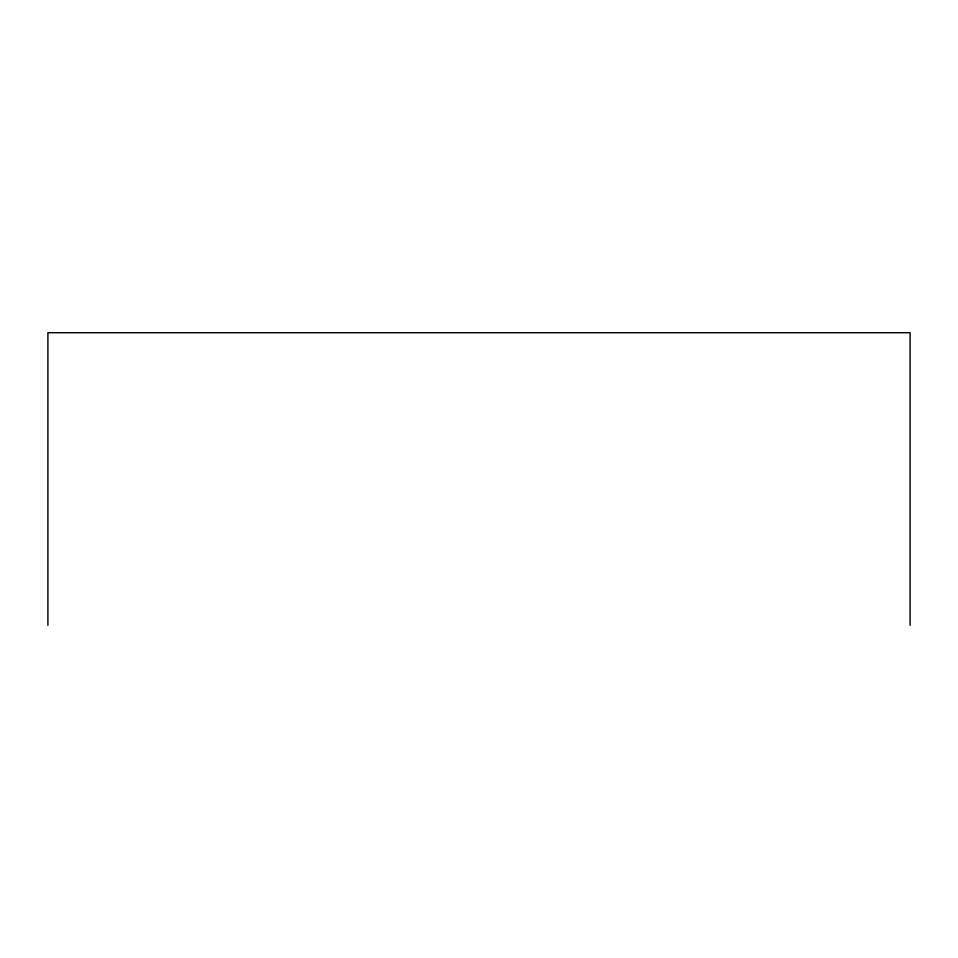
<?xml version="1.0" encoding="UTF-8"?>
<svg xmlns="http://www.w3.org/2000/svg" width="958" height="958" viewBox="0 0 958 958"><rect width="100%" height="100%" fill="white"/><g stroke="black" fill="none" stroke-linecap="round" stroke-linejoin="round"><path stroke-width="1.44" d="M910.1 625.275L910.1 332.725L47.9 332.725L47.9 625.275"/></g></svg>
